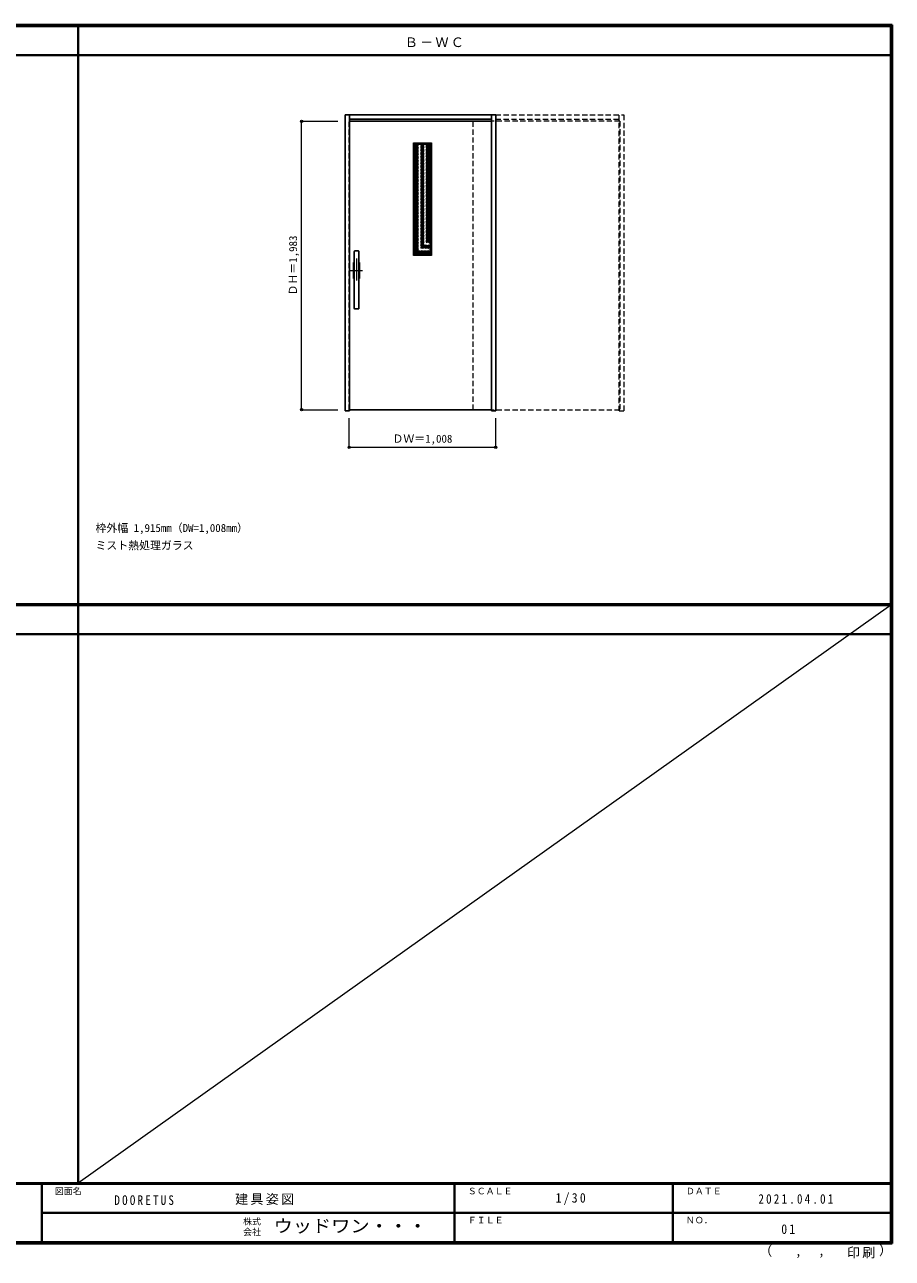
# Model space of a CAD drawing. Units: millimetres, scale not verified. Extents: x -6000 to 5700, y -4307 to 4175.
# Drawn here: x -267 to 5700, y -4307 to 4175 of the extents above; entities that cross this region are included whole.
import ezdxf
from ezdxf.enums import TextEntityAlignment as Align

# ---------------------------------------------------------------- set-up
doc = ezdxf.new("R2010")
doc.units = ezdxf.units.MM
doc.header["$LTSCALE"] = 30
doc.header["$PDMODE"] = 32
doc.header["$PDSIZE"] = 15
doc.linetypes.add('CHAIN1', pattern=[8, 5, -1, 1, -1])
doc.linetypes.add('DASHED1', pattern=[1.8, 1.2, -0.6])
for name, color, linetype, lineweight in [('0-1_通り芯', 4, 'CHAIN1', 9), ('0-2_扉', 4, 'DASHED1', 9), ('0-3_仕上げ', 7, 'Continuous', 18), ('0-4_枠', 3, 'Continuous', 25), ('0-B_寸法', 4, 'Continuous', 9), ('0-C_ハッチ', 4, 'DASHED1', 9), ('0-D_ﾊﾞｰ引き手', 3, 'Continuous', 25), ('F-1_枠', 6, 'Continuous', 40), ('F-A_文字', 7, 'Continuous', 18)]:
    doc.layers.add(name, color=color, linetype=linetype, lineweight=lineweight)
doc.layers.add('0-A_文字', color=7, linetype='Continuous')
doc.styles.add('ＭＳ ゴシック', font='')
doc.styles.get('ＭＳ ゴシック').set_extended_font_data('MS Gothic')

msp = doc.modelspace()

# ---------------------------------------------------------------- linework, layer by layer
at = {"layer": '0-1_通り芯'}
for p, q in [((2015.5, 2566.25), (2015.5, 2404.25)), ((1974.5, 2485.25), (2056.5, 2485.25))]:
    msp.add_line(p, q, dxfattribs=at)
at = {"layer": '0-2_扉'}
for p, q in [((1967.5, 3510.75), (1964.5, 3510.75)), ((1964.5, 1527.75), (1964.5, 3510.75)), ((3825.5, 3510.75), (2817.5, 3510.75)), ((2817.5, 1527.75), (2817.5, 3510.75)), ((2972.5, 3510.75), (2972.5, 1527.75)), ((3825.5, 3510.75), (3825.5, 1527.75)), ((1967.5, 1527.75), (1964.5, 1527.75)), ((2817.5, 1527.75), (3825.5, 1527.75))]:
    msp.add_line(p, q, dxfattribs=at)
at = {"layer": '0-2_扉', "color": 3, "linetype": 'Continuous', "lineweight": 25}
for p, q in [((2942.5, 3510.75), (1967.5, 3510.75)), ((1967.5, 1527.75), (2942.5, 1527.75))]:
    msp.add_line(p, q, dxfattribs=at)
at = {"layer": '0-3_仕上げ'}
for p, q in [((2406, 3362.75), (2416, 3352.75)), ((2406, 3362.75), (2531, 3362.75)), ((2531, 3362.75), (2521, 3352.75)), ((2531, 3362.75), (2531, 2587.75)), ((2416, 2597.75), (2406, 2587.75)), ((2521, 2597.75), (2531, 2587.75))]:
    msp.add_line(p, q, dxfattribs=at)
at = {"layer": '0-3_仕上げ', "color": 3, "lineweight": 25}
for p, q in [((2416, 3352.75), (2521, 3352.75)), ((2416, 3352.75), (2416, 2597.75)), ((2521, 3352.75), (2521, 2597.75)), ((2416, 2597.75), (2521, 2597.75))]:
    msp.add_line(p, q, dxfattribs=at)
at = {"layer": '0-3_仕上げ'}
msp.add_lwpolyline([(2531, 2587.75), (2406, 2587.75), (2406, 3362.75)], dxfattribs=at)
at = {"layer": '0-4_枠'}
for p, q in [((1937.5, 1519.25), (1937.5, 3554.25)), ((1937.5, 3554.25), (2972.5, 3554.25)), ((1967.5, 1519.25), (1967.5, 3554.25)), ((1967.5, 3524.25), (2942.5, 3524.25)), ((2942.5, 1519.25), (2942.5, 3554.25)), ((2972.5, 1519.25), (2972.5, 3554.25)), ((1937.5, 1519.25), (1967.5, 1519.25)), ((2942.5, 1519.25), (2972.5, 1519.25))]:
    msp.add_line(p, q, dxfattribs=at)
at = {"layer": '0-4_枠', "color": 4, "linetype": 'DASHED1', "lineweight": 9}
for p, q in [((2972.5, 3554.25), (3852.5, 3554.25)), ((2972.5, 3524.25), (3822.5, 3524.25)), ((3822.5, 1519.25), (3822.5, 3554.25)), ((3852.5, 3554.25), (3852.5, 1519.25)), ((3822.5, 1519.25), (3852.5, 1519.25))]:
    msp.add_line(p, q, dxfattribs=at)
at = {"layer": '0-B_寸法'}
for p, q in [((1637.5, 3510.75), (1887.5, 3510.75)), ((1637.5, 1527.75), (1637.5, 3510.75)), ((1637.5, 1527.75), (1887.5, 1527.75)), ((1964.5, 1269.25), (1964.5, 1469.25)), ((2972.5, 1269.25), (2972.5, 1469.25)), ((1964.5, 1269.25), (2972.5, 1269.25))]:
    msp.add_line(p, q, dxfattribs=at)
at = {"layer": '0-B_寸法', "color": 7}
for p in [(1637.5, 3510.75), (1637.5, 1527.75), (1964.5, 1269.25), (2972.5, 1269.25)]:
    msp.add_point(p, dxfattribs=at)
at = {"layer": '0-C_ハッチ'}
for p, q in [((2416, 3248.75), (2520, 3352.75)), ((2416, 3258.65), (2510.1, 3352.75)), ((2416, 3268.55), (2500.2, 3352.75)), ((2416, 3278.45), (2490.3, 3352.75)), ((2416, 3288.35), (2480.4, 3352.75)), ((2416, 3298.25), (2470.5, 3352.75)), ((2416, 3308.15), (2460.6, 3352.75)), ((2416, 3318.05), (2450.7, 3352.75)), ((2416, 3327.95), (2440.8, 3352.75)), ((2416, 3337.85), (2430.9, 3352.75)), ((2416, 3347.74), (2421, 3352.75)), ((2416, 3238.85), (2521, 3343.85)), ((2416, 3228.95), (2521, 3333.95)), ((2416, 3219.05), (2521, 3324.05)), ((2416, 3209.15), (2521, 3314.15)), ((2416, 3199.25), (2521, 3304.25)), ((2416, 3189.35), (2521, 3294.35)), ((2416, 3179.45), (2521, 3284.45)), ((2416, 3169.55), (2521, 3274.55)), ((2416, 3159.65), (2521, 3264.65)), ((2416, 3149.75), (2521, 3254.75)), ((2416, 3139.86), (2521, 3244.86)), ((2416, 3129.96), (2521, 3234.96)), ((2416, 3120.06), (2521, 3225.06)), ((2416, 3110.16), (2521, 3215.16)), ((2416, 3100.26), (2521, 3205.26)), ((2416, 3090.36), (2521, 3195.36)), ((2416, 3080.46), (2521, 3185.46)), ((2416, 3070.56), (2521, 3175.56)), ((2416, 3060.66), (2521, 3165.66)), ((2416, 3050.76), (2521, 3155.76)), ((2416, 3040.86), (2521, 3145.86)), ((2416, 3030.96), (2521, 3135.96)), ((2416, 3021.06), (2521, 3126.06)), ((2416, 3011.16), (2521, 3116.16)), ((2416, 3001.26), (2521, 3106.26)), ((2416, 2991.36), (2521, 3096.36)), ((2416, 2981.46), (2521, 3086.46)), ((2416, 2971.56), (2521, 3076.56)), ((2416, 2961.66), (2521, 3066.66)), ((2416, 2951.77), (2521, 3056.76)), ((2416, 2941.87), (2521, 3046.87)), ((2416, 2931.97), (2521, 3036.97)), ((2416, 2922.07), (2521, 3027.07)), ((2416, 2912.17), (2521, 3017.17)), ((2416, 2902.27), (2521, 3007.27)), ((2416, 2892.37), (2521, 2997.37)), ((2416, 2882.47), (2521, 2987.47)), ((2416, 2872.57), (2521, 2977.57)), ((2416, 2862.67), (2521, 2967.67)), ((2416, 2852.77), (2521, 2957.77)), ((2416, 2842.87), (2521, 2947.87)), ((2416, 2832.97), (2521, 2937.97)), ((2416, 2823.07), (2521, 2928.07)), ((2416, 2813.17), (2521, 2918.17)), ((2416, 2803.27), (2521, 2908.27)), ((2416, 2793.37), (2521, 2898.37)), ((2416, 2783.47), (2521, 2888.47)), ((2416, 2773.57), (2521, 2878.57)), ((2416, 2763.67), (2521, 2868.67)), ((2416, 2753.78), (2521, 2858.77)), ((2416, 2743.88), (2521, 2848.88)), ((2416, 2733.98), (2521, 2838.98)), ((2416, 2724.08), (2521, 2829.08)), ((2416, 2714.18), (2521, 2819.18)), ((2416, 2704.28), (2521, 2809.28)), ((2416, 2694.38), (2521, 2799.38)), ((2416, 2684.48), (2521, 2789.48)), ((2416, 2674.58), (2521, 2779.58)), ((2416, 2664.68), (2521, 2769.68)), ((2416, 2654.78), (2521, 2759.78)), ((2416, 2644.88), (2521, 2749.88)), ((2416, 2634.98), (2521, 2739.98)), ((2416, 2625.08), (2521, 2730.08)), ((2416, 2615.18), (2521, 2720.18)), ((2416, 2605.28), (2521, 2710.28)), ((2418.37, 2597.75), (2521, 2700.38)), ((2428.27, 2597.75), (2521, 2690.48)), ((2438.17, 2597.75), (2521, 2680.58)), ((2448.06, 2597.75), (2521, 2670.68)), ((2457.96, 2597.75), (2521, 2660.78)), ((2467.86, 2597.75), (2521, 2650.89)), ((2477.76, 2597.75), (2521, 2640.99)), ((2487.66, 2597.75), (2521, 2631.09)), ((2497.56, 2597.75), (2521, 2621.19)), ((2507.46, 2597.75), (2521, 2611.29)), ((2517.36, 2597.75), (2521, 2601.39))]:
    msp.add_line(p, q, dxfattribs=at)
at = {"layer": '0-D_ﾊﾞｰ引き手'}
for p, q in [((1999.5, 2225.25), (1999.5, 2615.25)), ((2026.5, 2620.25), (2004.5, 2620.25)), ((2031.5, 2225.25), (2031.5, 2615.25)), ((1994.5, 2430.25), (1994.5, 2540.25)), ((1994.5, 2540.25), (1999.5, 2540.25)), ((2031.5, 2540.25), (2036.5, 2540.25)), ((2036.5, 2540.25), (2036.5, 2430.25)), ((1999.5, 2430.25), (1994.5, 2430.25)), ((2036.5, 2430.25), (2031.5, 2430.25)), ((2004.5, 2220.25), (2026.5, 2220.25))]:
    msp.add_line(p, q, dxfattribs=at)
for centre, start, end in [((2004.5, 2615.25), 90, 180), ((2026.5, 2615.25), 0, 90), ((2004.5, 2225.25), 180, 270), ((2026.5, 2225.25), 270, 0)]:
    msp.add_arc(centre, 5, start, end, dxfattribs=at)
at = {"layer": 'F-1_枠'}
for p, q in [((-6000, 4175), (5700, 4175)), ((-6000, 4170), (5700, 4170)), ((-6000, 4165), (5700, 4165)), ((100, -3790), (100, 4175)), ((5690, 4175), (5690, -4205)), ((5695, 4175), (5695, -4205)), ((5700, 4175), (5700, -4205)), ((-6000, 3965), (5700, 3965)), ((-5990, 190.5), (5690, 190.5)), ((-5990, 187.5), (5690, 187.5)), ((-5990, 184.5), (5690, 184.5)), ((-5990, -15.5), (5690, -15.5)), ((5700, -3790), (-6000, -3790)), ((5700, -3795), (-6000, -3795)), ((-150, -3795), (-150, -4195)), ((2690, -3795), (2690, -4195)), ((4190, -3795), (4190, -4195)), ((-150, -3995), (5690, -3995.01)), ((5700, -4195), (-6000, -4195)), ((5700, -4200), (-6000, -4200)), ((5700, -4205), (-6000, -4205))]:
    msp.add_line(p, q, dxfattribs=at)
at = {"layer": 'F-A_文字'}
msp.add_line((5690, 184.5), (100, -3790), dxfattribs=at)

# ---------------------------------------------------------------- texts
at = {"layer": '0-A_文字', "style": 'ＭＳ ゴシック'}
for s, p in [('枠外幅 1,915mm（DW=1,008mm）', (220, 670.5)), ('ミスト熱処理ガラス', (220, 550.5))]:
    msp.add_text(s, height=54.99, dxfattribs=at).set_placement(p, align=Align.BOTTOM_LEFT)
at = {"layer": '0-A_文字', "insert": (2347.29, 4020), "char_height": 65.98, "attachment_point": 7, "style": 'ＭＳ ゴシック'}
msp.add_mtext('\\T1.17;Ｂ－ＷＣ', dxfattribs=at)
at = {"layer": '0-B_寸法', "color": 7, "style": 'ＭＳ ゴシック'}
msp.add_text('ＤＨ＝1,983', height=54.99, rotation=90, dxfattribs=at).set_placement((1622.5, 2313), align=Align.BOTTOM_LEFT)
msp.add_text('ＤＷ＝1,008', height=54.99, dxfattribs=at).set_placement((2262.25, 1284.25), align=Align.BOTTOM_LEFT)
at = {"layer": 'F-A_文字', "style": 'ＭＳ ゴシック'}
for s, height, p in [('図面名', 43.99, (-60, -3880)), ('ＳＣＡＬＥ', 43.99, (2780, -3880)), ('ＤＡＴＥ', 43.99, (4280, -3880)), ('株式', 43.99, (1235, -4089)), ('ＦＩＬＥ', 43.99, (2780, -4080)), ('ＮＯ．', 43.99, (4280, -4080)), ('会社', 43.99, (1235, -4161)), ('（', 65.98, (4784.03, -4308.31)), ('）', 65.98, (5608.4, -4304.13)), (',', 65.98, (5031.28, -4308.31)), (',', 65.98, (5190.2, -4305.53))]:
    msp.add_text(s, height=height, dxfattribs=at).set_placement(p, align=Align.BOTTOM_LEFT)
at = {"layer": 'F-A_文字', "style": 'ＭＳ ゴシック', "width": 1.1}
msp.add_text('ウッドワン・・・', height=87.98, dxfattribs=at).set_placement((1445, -4155), align=Align.BOTTOM_LEFT)
at = {"layer": 'F-A_文字', "char_height": 65.98, "attachment_point": 7, "style": 'ＭＳ ゴシック'}
for s, insert in [('\\T1.39;\\W0.85;DOORETUS', (350, -3940.79)), ('\\T1.17;建具姿図', (1180.42, -3940)), ('\\T1.38;\\W0.9;1/30', (3383.75, -3940)), ('\\T1.39;\\W0.85;2021.04.01', (4778.75, -3932.5)), ('\\T1.36;\\W0.9;01', (4936.25, -4140)), ('\\T1.17;印刷', (5388.15, -4306.92))]:
    msp.add_mtext(s, dxfattribs=dict(at, insert=insert))

doc.saveas('drawing.dxf')
